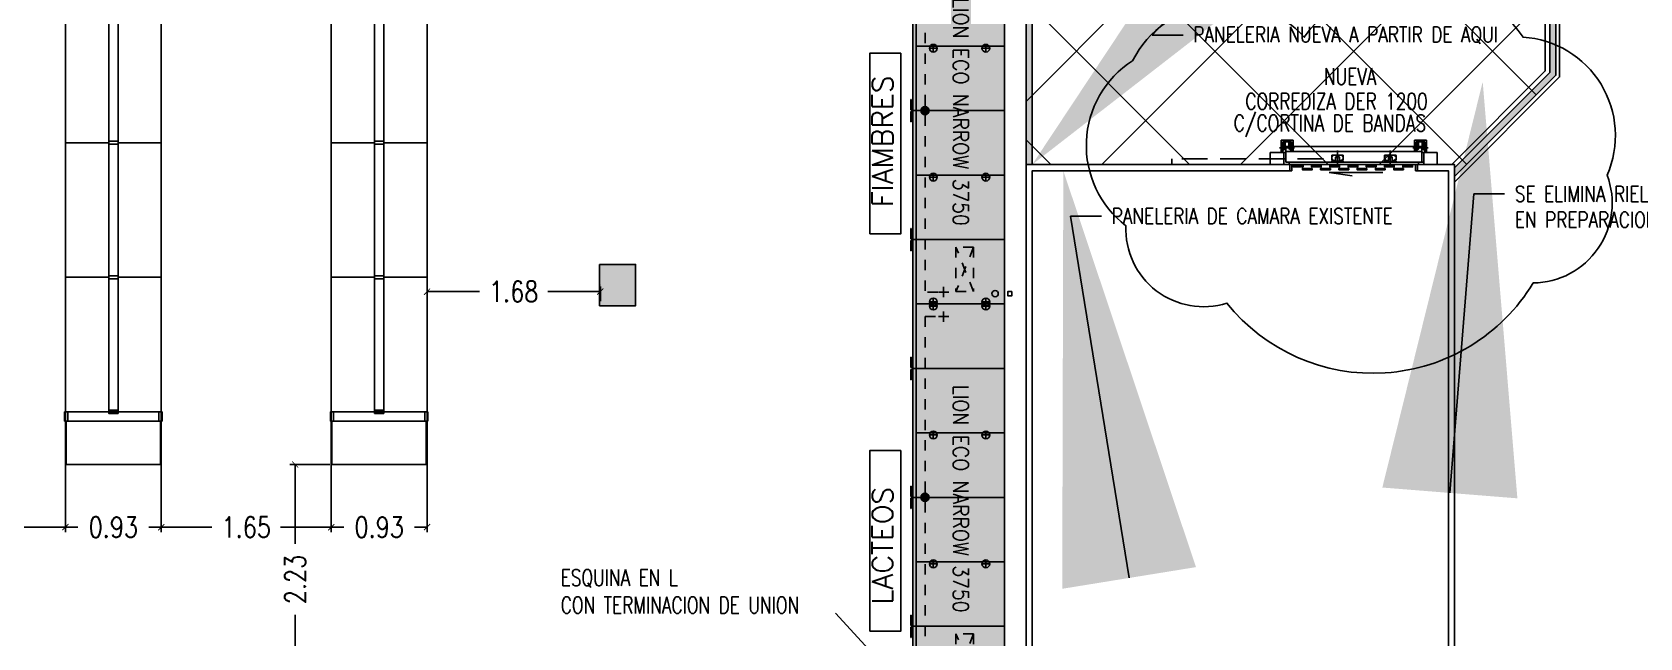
# Model space of a CAD drawing. Header units: millimetres. Extents: x -434 to 213, y 66 to 172.
# Drawn here: x 167.07 to 182.67, y 106.31 to 112.18 of the extents above; entities that cross this region are included whole.
import ezdxf
from ezdxf import colors
from ezdxf.entities.mleader import LeaderData, LeaderLine
from ezdxf.enums import TextEntityAlignment as Align
from ezdxf.math import Vec2, Vec3

# ---------------------------------------------------------------- set-up
doc = ezdxf.new("R2010")
doc.units = ezdxf.units.MM
for name, pattern in [('PLANO BASE ROCA II-2$0$HIDDEN', [0.375, 0.25, -0.125]), ('TRATTEGGIATA', [0.75, 0.5, -0.25]), ('TRATTEGGIATA2', [0.375, 0.25, -0.125])]:
    doc.linetypes.add(name, pattern=pattern)
for name, color, linetype in [('0_CAMARAS', 4, 'Continuous'), ('0_MUROS', 7, 'Continuous'), ('A-CAMARA', 160, 'Continuous'), ('A-CARPINTERIA CÁMARA', 1, 'Continuous'), ('A-CARPINTERIA METALICA', 20, 'Continuous'), ('COSTAN-EXH-COTAS', 8, 'Continuous'), ('COSTAN-EXH-Desagues', 1, 'Continuous'), ('D-DEF CAUCHO PUERTAS CAM', 30, 'Continuous'), ('DESAGUE', 4, 'TRATTEGGIATA'), ('DESAGUE MAQUINA', 3, 'Continuous'), ('DESAGUE PISO', 7, 'TRATTEGGIATA'), ('E_EQUIPAMIENTO', 1, 'Continuous'), ('E_EXHIBIDORAS', 1, 'Continuous'), ('E_GONDOLAS', 1, 'Continuous'), ('ENTRADA DE FRIO', 2, 'Continuous'), ('GABINETE', 1, 'Continuous'), ('LATERALES', 3, 'Continuous'), ('PATAS', 6, 'Continuous'), ('QUADRO_ELETTRICO', 8, 'Continuous'), ('T_TEXTOS', 3, 'Continuous'), ('TESTI20', 3, 'Continuous')]:
    doc.layers.add(name, color=color, linetype=linetype)
doc.styles.add('ROMANS', font='ROMANS.SHX', dxfattribs={"width": 0.8, "height": 0.2})
doc.styles.get("Standard").update_dxf_attribs({"font": 'technic_.ttf', "width": 0.8, "height": 0.12})
doc.styles.add('TESTI15', font='romans.shx', dxfattribs={"width": 0.9, "height": 1.5})
doc.dimstyles.new('MIG-LATERAL-CHICO', dxfattribs={"dimtxt": 0.2, "dimasz": 0.06, "dimexe": 0.05, "dimexo": 0.02, "dimgap": 0.1, "dimtad": 0, "dimrnd": 0.005, "dimzin": 0, "dimdsep": 46, "dimtxsty": 'ROMANS', "dimblk1": 'ARCHTICK', "dimblk2": 'ARCHTICK', "dimsah": 1, "dimcen": 2.5, "dimclrd": 1, "dimclre": 8, "dimclrt": 3, "dimadec": 0, "dimazin": 0, "dimtfac": 1, "dimtix": 1, "dimtmove": 0, "dimatfit": 0, "dimldrblk": 'ARCHTICK', "dimfxl": 1, "dimtolj": 1, "dimtzin": 0, "dimarcsym": 0})

# ---------------------------------------------------------------- blocks, each defined once
blk = doc.blocks.new('TRAMO CENTRAL')
at = {"layer": 'E_GONDOLAS'}
for points in [[(1353.744, 558.952), (1355.049, 558.952), (1355.049, 559.372), (1353.744, 559.372)], [(1353.744, 558.862), (1355.049, 558.862), (1355.049, 558.442), (1353.744, 558.442)], [(1353.759, 558.862), (1355.034, 558.862), (1355.034, 558.952), (1353.759, 558.952)]]:
    blk.add_lwpolyline(points, close=True, dxfattribs=at)
at = {"layer": 'E_GONDOLAS', "color": 3}
for points in [[(1353.729, 558.862), (1353.759, 558.862), (1353.759, 558.952), (1353.729, 558.952)], [(1353.729, 558.952), (1353.759, 558.952), (1353.759, 558.862), (1353.729, 558.862)], [(1353.759, 558.952), (1355.034, 558.952), (1355.034, 558.862), (1353.759, 558.862)], [(1355.034, 558.862), (1355.064, 558.862), (1355.064, 558.952), (1355.034, 558.952)], [(1355.034, 558.952), (1355.064, 558.952), (1355.064, 558.862), (1355.034, 558.862)]]:
    blk.add_lwpolyline(points, close=True, dxfattribs=at)
blk = doc.blocks.new('_ArchTick')
at = {"color": 0, "linetype": 'ByBlock', "const_width": 0.15}
blk.add_lwpolyline([(-0.5, -0.5), (0.5, 0.5)], dxfattribs=at)
blk = doc.blocks.new('*D139')
at = {"color": 8, "linetype": 'ByBlock', "lineweight": -2, "transparency": 16777216}
for p, q in [((167.391, 108.737), (167.391, 107.329)), ((168.321, 108.737), (168.321, 107.329))]:
    blk.add_line(p, q, dxfattribs=at)
at = {"color": 1, "linetype": 'ByBlock', "lineweight": -2, "transparency": 16777216}
for p, q in [((167.391, 107.379), (167.512, 107.379)), ((168.321, 107.379), (168.2, 107.379))]:
    blk.add_line(p, q, dxfattribs=at)
at = {"layer": 'Defpoints', "color": 0, "linetype": 'ByBlock', "transparency": 16777216}
for p in [(167.391, 108.757), (168.321, 108.757), (168.321, 107.379)]:
    blk.add_point(p, dxfattribs=at)
at = {"color": 1, "linetype": 'ByBlock', "lineweight": -2, "transparency": 16777216, "xscale": 0.06, "yscale": 0.06, "zscale": 0.06, "rotation": 180}
blk.add_blockref('_ArchTick', (167.391, 107.379), dxfattribs=at)
at = {"color": 1, "linetype": 'ByBlock', "lineweight": -2, "transparency": 16777216, "xscale": 0.06, "yscale": 0.06, "zscale": 0.06}
blk.add_blockref('_ArchTick', (168.321, 107.379), dxfattribs=at)
at = {"color": 3, "linetype": 'ByBlock', "transparency": 16777216, "insert": (167.856, 107.379), "char_height": 0.2, "attachment_point": 5, "style": 'ROMANS'}
blk.add_mtext('\\A1;0.93', dxfattribs=at)
blk = doc.blocks.new('COSTAN-REFERENCIA DE DESAGÜES')
at = {"layer": 'COSTAN-EXH-Desagues'}
blk.add_hatch(color=256, dxfattribs=at).paths.add_polyline_path([(40, 0, 1), (-40, 0, 1)])
blk.add_circle((0, 0), 40, dxfattribs=at)
blk = doc.blocks.new('LI_TL1_N_ECO 375')
at = {"layer": 'COSTAN-EXH-COTAS', "color": 1}
for p, q in [((625, -890), (625, 0)), ((1250, -855), (1250, 0)), ((1875, -890), (1875, 0)), ((2500, -855), (2500, 0)), ((3125, -890), (3125, 0)), ((3750, -855), (3750, 0))]:
    blk.add_line(p, q, dxfattribs=at)
at = {"layer": 'COSTAN-EXH-Desagues'}
for p, q in [((615, -905), (517, -905)), ((517, -905), (517, -907)), ((617, -907), (517, -907)), ((585, -907), (615, -907)), ((615, -890), (615, -905)), ((615, -890), (617, -890)), ((615, -907), (617, -907)), ((617, -907), (617, -890)), ((634, -907), (634, -890)), ((636, -890), (634, -890)), ((636, -907), (634, -907)), ((634, -907), (734, -907)), ((636, -890), (636, -905)), ((636, -905), (734, -905)), ((666, -907), (636, -907)), ((734, -905), (734, -907)), ((1865, -905), (1767, -905)), ((1767, -905), (1767, -907)), ((1867, -907), (1767, -907)), ((1835, -907), (1865, -907)), ((1865, -890), (1865, -905)), ((1865, -890), (1867, -890)), ((1865, -907), (1867, -907)), ((1867, -907), (1867, -890)), ((1884, -907), (1884, -890)), ((1886, -890), (1884, -890)), ((1886, -907), (1884, -907)), ((1884, -907), (1984, -907)), ((1886, -890), (1886, -905)), ((1886, -905), (1984, -905)), ((1916, -907), (1886, -907)), ((1984, -905), (1984, -907)), ((3115, -905), (3017, -905)), ((3017, -905), (3017, -907)), ((3117, -907), (3017, -907)), ((3085, -907), (3115, -907)), ((3115, -890), (3115, -905)), ((3115, -890), (3117, -890)), ((3115, -907), (3117, -907)), ((3117, -907), (3117, -890)), ((3134, -907), (3134, -890)), ((3136, -890), (3134, -890)), ((3136, -907), (3134, -907)), ((3134, -907), (3234, -907)), ((3136, -890), (3136, -905)), ((3136, -905), (3234, -905)), ((3166, -907), (3136, -907)), ((3234, -905), (3234, -907))]:
    blk.add_line(p, q, dxfattribs=at)
at = {"layer": 'DESAGUE'}
for p, q in [((122, -770), (122, -645)), ((122, -770), (3635, -770)), ((3635, -645), (3635, -770))]:
    blk.add_line(p, q, dxfattribs=at)
at = {"layer": 'DESAGUE MAQUINA'}
for p, q in [((122, -590), (72, -590)), ((122, -590), (122, -540)), ((122, -590), (122, -640)), ((122, -590), (172, -590)), ((3635, -590), (3585, -590)), ((3635, -590), (3635, -540)), ((3635, -590), (3635, -640)), ((3635, -590), (3685, -590))]:
    blk.add_line(p, q, dxfattribs=at)
at = {"layer": 'DESAGUE PISO'}
for p, q in [((1925, -770), (1825, -770)), ((1875, -720), (1875, -820))]:
    blk.add_line(p, q, dxfattribs=at)
at = {"layer": 'ENTRADA DE FRIO'}
blk.add_lwpolyline([(3630, 73), (3670, 73), (3670, 33), (3630, 33)], close=True, dxfattribs=at)
blk.add_circle((3650, -90), 31, dxfattribs=at)
at = {"layer": 'GABINETE'}
for p, q in [((3750, 0), (0, 0)), ((0, 0), (0, -855)), ((0, -855), (3750, -855)), ((2500, -890), (0, -890))]:
    blk.add_line(p, q, dxfattribs=at)
at = {"layer": 'LATERALES', "color": 3, "linetype": 'ByBlock'}
blk.add_line((3750, -890), (0, -890), dxfattribs=at)
at = {"layer": 'LATERALES'}
blk.add_line((3720, -890), (3750, -890), dxfattribs=at)
at = {"layer": 'PATAS'}
for p, q in [((20, -142), (20, -218)), ((1270, -142), (1270, -218)), ((2520, -142), (2520, -218)), ((3730, -142), (3730, -218)), ((-18, -180), (58, -180)), ((1232, -180), (1308, -180)), ((2482, -180), (2558, -180)), ((3768, -180), (3692, -180)), ((-18, -690), (58, -690)), ((20, -652), (20, -728)), ((1232, -690), (1308, -690)), ((1270, -652), (1270, -728)), ((2482, -690), (2558, -690)), ((2520, -652), (2520, -728)), ((3768, -690), (3692, -690)), ((3730, -652), (3730, -728))]:
    blk.add_line(p, q, dxfattribs=at)
for centre in [(20, -180), (1270, -180), (2520, -180), (3730, -180), (20, -690), (1270, -690), (2520, -690), (3730, -690)]:
    blk.add_circle(centre, 37.6, dxfattribs=at)
at = {"layer": 'QUADRO_ELETTRICO', "linetype": 'TRATTEGGIATA2'}
for p, q in [((3200, -300), (3630, -300)), ((3200, -300), (3630, -470)), ((3630, -300), (3200, -470)), ((3200, -300), (3200, -470)), ((3630, -470), (3630, -300)), ((3200, -470), (3630, -470))]:
    blk.add_line(p, q, dxfattribs=at)
at = {"layer": 'COSTAN-EXH-Desagues'}
blk.add_blockref('COSTAN-REFERENCIA DE DESAGÜES', (1875, -770), dxfattribs=at)
at = {"layer": 'TESTI20', "style": 'TESTI15', "width": 0.9}
blk.add_text('LION ECO NARROW 3750', height=148, dxfattribs=at).set_placement((1887, -423), align=Align.MIDDLE)
blk = doc.blocks.new('*D142')
at = {"layer": 'Defpoints', "color": 0, "linetype": 'ByBlock', "transparency": 16777216}
for p in [(169.978, 107.987), (169.62, 105.757), (170.414, 105.757)]:
    blk.add_point(p, dxfattribs=at)
at = {"layer": 'E_EXHIBIDORAS', "color": 8, "linetype": 'ByBlock', "lineweight": -2, "transparency": 16777216}
for p, q in [((169.958, 107.987), (169.57, 107.987)), ((170.394, 105.757), (169.57, 105.757))]:
    blk.add_line(p, q, dxfattribs=at)
at = {"layer": 'E_EXHIBIDORAS', "color": 1, "linetype": 'ByBlock', "lineweight": -2, "transparency": 16777216}
for p, q in [((169.62, 107.987), (169.62, 107.216)), ((169.62, 105.757), (169.62, 106.528))]:
    blk.add_line(p, q, dxfattribs=at)
at = {"layer": 'E_EXHIBIDORAS', "color": 1, "linetype": 'ByBlock', "lineweight": -2, "transparency": 16777216, "xscale": 0.06, "yscale": 0.06, "zscale": 0.06}
for p, rotation in [((169.62, 107.987), 90), ((169.62, 105.757), 270)]:
    blk.add_blockref('_ArchTick', p, dxfattribs=dict(at, rotation=rotation))
at = {"layer": 'E_EXHIBIDORAS', "color": 3, "linetype": 'ByBlock', "transparency": 16777216, "insert": (169.62, 106.872), "char_height": 0.2, "attachment_point": 5, "rotation": 90, "style": 'ROMANS'}
blk.add_mtext('\\A1;2.23', dxfattribs=at)
blk = doc.blocks.new('*D147')
at = {"layer": 'Defpoints', "color": 0, "linetype": 'ByBlock', "transparency": 16777216}
for p in [(172.583, 109.663), (172.583, 109.549), (170.901, 108.929)]:
    blk.add_point(p, dxfattribs=at)
at = {"layer": 'E_EXHIBIDORAS', "color": 8, "linetype": 'ByBlock', "lineweight": -2, "transparency": 16777216}
for p, q in [((170.901, 108.949), (170.901, 109.713)), ((172.583, 109.569), (172.583, 109.713))]:
    blk.add_line(p, q, dxfattribs=at)
at = {"layer": 'E_EXHIBIDORAS', "color": 1, "linetype": 'ByBlock', "lineweight": -2, "transparency": 16777216}
for p, q in [((170.901, 109.663), (171.409, 109.663)), ((172.583, 109.663), (172.074, 109.663))]:
    blk.add_line(p, q, dxfattribs=at)
at = {"layer": 'E_EXHIBIDORAS', "color": 1, "linetype": 'ByBlock', "lineweight": -2, "transparency": 16777216, "xscale": 0.06, "yscale": 0.06, "zscale": 0.06, "rotation": 180}
blk.add_blockref('_ArchTick', (170.901, 109.663), dxfattribs=at)
at = {"layer": 'E_EXHIBIDORAS', "color": 1, "linetype": 'ByBlock', "lineweight": -2, "transparency": 16777216, "xscale": 0.06, "yscale": 0.06, "zscale": 0.06}
blk.add_blockref('_ArchTick', (172.583, 109.663), dxfattribs=at)
at = {"layer": 'E_EXHIBIDORAS', "color": 3, "linetype": 'ByBlock', "transparency": 16777216, "insert": (171.742, 109.663), "char_height": 0.2, "attachment_point": 5, "style": 'ROMANS'}
blk.add_mtext('\\A1;1.68', dxfattribs=at)
blk = doc.blocks.new('*D148')
at = {"color": 8, "linetype": 'ByBlock', "lineweight": -2, "transparency": 16777216}
for p, q in [((170.901, 109.35), (170.901, 107.329)), ((169.971, 108.987), (169.971, 107.329))]:
    blk.add_line(p, q, dxfattribs=at)
at = {"color": 1, "linetype": 'ByBlock', "lineweight": -2, "transparency": 16777216}
for p, q in [((169.971, 107.379), (170.092, 107.379)), ((170.901, 107.379), (170.78, 107.379))]:
    blk.add_line(p, q, dxfattribs=at)
at = {"layer": 'Defpoints', "color": 0, "linetype": 'ByBlock', "transparency": 16777216}
for p in [(170.901, 109.37), (169.971, 109.007), (170.901, 107.379)]:
    blk.add_point(p, dxfattribs=at)
at = {"color": 1, "linetype": 'ByBlock', "lineweight": -2, "transparency": 16777216, "xscale": 0.06, "yscale": 0.06, "zscale": 0.06, "rotation": 180}
blk.add_blockref('_ArchTick', (169.971, 107.379), dxfattribs=at)
at = {"color": 1, "linetype": 'ByBlock', "lineweight": -2, "transparency": 16777216, "xscale": 0.06, "yscale": 0.06, "zscale": 0.06}
blk.add_blockref('_ArchTick', (170.901, 107.379), dxfattribs=at)
at = {"color": 3, "linetype": 'ByBlock', "transparency": 16777216, "insert": (170.436, 107.379), "char_height": 0.2, "attachment_point": 5, "style": 'ROMANS'}
blk.add_mtext('\\A1;0.93', dxfattribs=at)
blk = doc.blocks.new('*D155')
at = {"color": 8, "linetype": 'ByBlock', "lineweight": -2, "transparency": 16777216}
for p, q in [((168.321, 108.957), (168.321, 107.329)), ((169.971, 108.477), (169.971, 107.329))]:
    blk.add_line(p, q, dxfattribs=at)
at = {"color": 1, "linetype": 'ByBlock', "lineweight": -2, "transparency": 16777216}
for p, q in [((168.321, 107.379), (168.813, 107.379)), ((169.971, 107.379), (169.478, 107.379))]:
    blk.add_line(p, q, dxfattribs=at)
at = {"layer": 'Defpoints', "color": 0, "linetype": 'ByBlock', "transparency": 16777216}
for p in [(168.321, 108.977), (169.971, 108.497), (169.971, 107.379)]:
    blk.add_point(p, dxfattribs=at)
at = {"color": 1, "linetype": 'ByBlock', "lineweight": -2, "transparency": 16777216, "xscale": 0.06, "yscale": 0.06, "zscale": 0.06, "rotation": 180}
blk.add_blockref('_ArchTick', (168.321, 107.379), dxfattribs=at)
at = {"color": 1, "linetype": 'ByBlock', "lineweight": -2, "transparency": 16777216, "xscale": 0.06, "yscale": 0.06, "zscale": 0.06}
blk.add_blockref('_ArchTick', (169.971, 107.379), dxfattribs=at)
at = {"color": 3, "linetype": 'ByBlock', "transparency": 16777216, "insert": (169.146, 107.379), "char_height": 0.2, "attachment_point": 5, "style": 'ROMANS'}
blk.add_mtext('\\A1;1.65', dxfattribs=at)
blk = doc.blocks.new('*D162')
at = {"color": 8, "linetype": 'ByBlock', "lineweight": -2, "transparency": 16777216}
for p, q in [((165.741, 108.129), (165.741, 107.329)), ((167.391, 108.129), (167.391, 107.329))]:
    blk.add_line(p, q, dxfattribs=at)
at = {"color": 1, "linetype": 'ByBlock', "lineweight": -2, "transparency": 16777216}
for p, q in [((165.741, 107.379), (166.234, 107.379)), ((167.391, 107.379), (166.898, 107.379))]:
    blk.add_line(p, q, dxfattribs=at)
at = {"layer": 'Defpoints', "color": 0, "linetype": 'ByBlock', "transparency": 16777216}
for p in [(165.741, 108.149), (167.391, 108.149), (167.391, 107.379)]:
    blk.add_point(p, dxfattribs=at)
at = {"color": 1, "linetype": 'ByBlock', "lineweight": -2, "transparency": 16777216, "xscale": 0.06, "yscale": 0.06, "zscale": 0.06, "rotation": 180}
blk.add_blockref('_ArchTick', (165.741, 107.379), dxfattribs=at)
at = {"color": 1, "linetype": 'ByBlock', "lineweight": -2, "transparency": 16777216, "xscale": 0.06, "yscale": 0.06, "zscale": 0.06}
blk.add_blockref('_ArchTick', (167.391, 107.379), dxfattribs=at)
at = {"color": 3, "linetype": 'ByBlock', "transparency": 16777216, "insert": (166.566, 107.379), "char_height": 0.2, "attachment_point": 5, "style": 'ROMANS'}
blk.add_mtext('\\A1;1.65', dxfattribs=at)
blk = doc.blocks.new('PUNTERA')
at = {"layer": 'E_GONDOLAS'}
for p, q in [((1350.083, 558.73), (1349.168, 558.73)), ((1349.168, 558.73), (1349.168, 558.31)), ((1350.083, 558.31), (1350.083, 558.73))]:
    blk.add_line(p, q, dxfattribs=at)
at = {"layer": 'E_GONDOLAS', "color": 3}
for p, q in [((1350.068, 558.31), (1349.183, 558.31)), ((1349.183, 558.31), (1349.183, 558.22)), ((1349.183, 558.22), (1350.068, 558.22)), ((1350.068, 558.22), (1350.068, 558.31))]:
    blk.add_line(p, q, dxfattribs=at)
for points in [[(1349.153, 558.22), (1349.183, 558.22), (1349.183, 558.31), (1349.153, 558.31)], [(1350.068, 558.22), (1350.098, 558.22), (1350.098, 558.31), (1350.068, 558.31)]]:
    blk.add_lwpolyline(points, close=True, dxfattribs=at)
blk = doc.blocks.new('pta cam corr 1200')
at = {"layer": 'A-CAMARA'}
for p, q in [((-1.44, 0.06), (-1.24, 0.06)), ((0, 0), (0, 0.06)), ((0.2, 0.06), (0, 0.06))]:
    blk.add_line(p, q, dxfattribs=at)
at = {"layer": 'A-CARPINTERIA CÁMARA'}
for p, q in [((-1.3, 0.176), (-1.43, 0.176)), ((-1.43, 0.176), (-1.43, 0.06)), ((-1.341, 0.222), (-1.194, 0.222)), ((-1.325, 0.295), (-1.209, 0.295)), ((-1.325, 0.176), (-1.325, 0.295)), ((-1.28, 0.176), (-1.325, 0.176)), ((-1.309, 0.279), (-1.225, 0.279)), ((-1.309, 0.176), (-1.309, 0.279)), ((-1.296, 0.23), (-1.309, 0.262)), ((-1.3, 0.06), (-1.3, 0.176)), ((-1.3, 0.176), (-1.3, 0.06)), ((-1.296, 0.205), (-1.296, 0.279)), ((-1.284, 0.279), (-1.284, 0.229)), ((-1.28, 0.185), (-1.28, 0.084)), ((-1.25, 0.279), (-1.25, 0.229)), ((-1.241, 0.206), (-1.241, 0.279)), ((-1.241, 0.229), (-1.225, 0.266)), ((-1.225, 0.279), (-1.225, 0.185)), ((-1.209, 0.295), (-1.209, 0.185)), ((0.101, 0.222), (-0.046, 0.222)), ((0.085, 0.295), (-0.031, 0.295)), ((-0.031, 0.295), (-0.031, 0.184)), ((-0.015, 0.279), (-0.015, 0.184)), ((0.069, 0.279), (-0.015, 0.279)), ((0.001, 0.229), (-0.015, 0.266)), ((0.001, 0.206), (0.001, 0.279)), ((0.01, 0.279), (0.01, 0.229)), ((0.04, 0.184), (0.04, 0.084)), ((0.04, 0.176), (0.06, 0.176)), ((0.044, 0.279), (0.044, 0.229)), ((0.056, 0.204), (0.056, 0.279)), ((0.056, 0.23), (0.069, 0.262)), ((0.19, 0.176), (0.06, 0.176)), ((0.06, 0.176), (0.06, 0.06)), ((0.06, 0.176), (0.06, 0.06)), ((0.069, 0.176), (0.069, 0.279)), ((0.085, 0.176), (0.085, 0.295)), ((0.19, 0.06), (0.19, 0.176)), ((-1.43, 0.06), (-1.3, 0.06)), ((-1.28, 0.084), (0.06, 0.084)), ((-1.248, 0.084), (-1.248, 0.06)), ((-1.248, 0.06), (0, 0.06)), ((-1.24, 0), (-1.24, 0.06)), ((-1.22, 0.06), (-1.22, 0)), ((-0.834, 0.106), (-0.834, 0.145)), ((-0.834, 0.087), (-0.834, 0.093)), ((-0.834, 0.093), (-0.811, 0.093)), ((-0.721, 0.087), (-0.834, 0.087)), ((-0.827, 0.152), (-0.728, 0.152)), ((-0.8, 0.099), (-0.827, 0.099)), ((-0.811, 0.093), (-0.744, 0.093)), ((-0.796, 0.109), (-0.796, 0.13)), ((-0.789, 0.137), (-0.766, 0.137)), ((-0.759, 0.13), (-0.759, 0.109)), ((-0.728, 0.099), (-0.755, 0.099)), ((-0.744, 0.093), (-0.721, 0.093)), ((-0.721, 0.145), (-0.721, 0.106)), ((-0.721, 0.093), (-0.721, 0.087)), ((-0.322, 0.145), (-0.322, 0.106)), ((-0.299, 0.093), (-0.322, 0.093)), ((-0.322, 0.093), (-0.322, 0.087)), ((-0.322, 0.087), (-0.209, 0.087)), ((-0.216, 0.152), (-0.315, 0.152)), ((-0.315, 0.099), (-0.288, 0.099)), ((-0.231, 0.093), (-0.299, 0.093)), ((-0.284, 0.13), (-0.284, 0.109)), ((-0.254, 0.137), (-0.277, 0.137)), ((-0.247, 0.109), (-0.247, 0.13)), ((-0.242, 0.099), (-0.216, 0.099)), ((-0.209, 0.093), (-0.231, 0.093)), ((-0.209, 0.106), (-0.209, 0.145)), ((-0.209, 0.087), (-0.209, 0.093)), ((-0.02, 0.06), (0, 0.06)), ((-0.02, 0), (-0.02, 0.06)), ((0, 0), (-0.02, 0)), ((0, 0.06), (0, 0)), ((0.008, 0.084), (0.008, 0.06)), ((0.06, 0.06), (0.19, 0.06)), ((-1.22, 0), (-1.24, 0)), ((-0.339, -0.016), (-0.857, -0.016)), ((-0.857, -0.016), (-0.635, -0.048))]:
    blk.add_line(p, q, dxfattribs=at)
at = {"layer": 'A-CARPINTERIA CÁMARA', "color": 4}
blk.add_line((-1.28, 0.185), (0.04, 0.185), dxfattribs=at)
at = {"layer": 'A-CARPINTERIA CÁMARA', "linetype": 'PLANO BASE ROCA II-2$0$HIDDEN'}
for p in [(-2.387, 0.06), (-0.915, 0.116)]:
    blk.add_line(p, (-2.387, 0.116), dxfattribs=at)
at = {"layer": 'A-CARPINTERIA CÁMARA'}
for points in [[(-1.207, 0.05), (-1.112, 0.05), (-1.112, 0.037), (-1.207, 0.037)], [(-1.023, 0.023), (-1.118, 0.023), (-1.118, 0.01), (-1.023, 0.01)], [(-1.029, 0.05), (-0.935, 0.05), (-0.935, 0.037), (-1.029, 0.037)], [(-0.846, 0.023), (-0.941, 0.023), (-0.941, 0.01), (-0.846, 0.01)], [(-0.852, 0.05), (-0.757, 0.05), (-0.757, 0.037), (-0.852, 0.037)], [(-0.669, 0.023), (-0.764, 0.023), (-0.764, 0.01), (-0.669, 0.01)], [(-0.675, 0.05), (-0.58, 0.05), (-0.58, 0.037), (-0.675, 0.037)], [(-0.492, 0.023), (-0.587, 0.023), (-0.587, 0.01), (-0.492, 0.01)], [(-0.498, 0.05), (-0.403, 0.05), (-0.403, 0.037), (-0.498, 0.037)], [(-0.315, 0.023), (-0.409, 0.023), (-0.409, 0.01), (-0.315, 0.01)], [(-0.321, 0.05), (-0.226, 0.05), (-0.226, 0.037), (-0.321, 0.037)], [(-0.138, 0.023), (-0.232, 0.023), (-0.232, 0.01), (-0.138, 0.01)], [(-0.144, 0.05), (-0.049, 0.05), (-0.049, 0.037), (-0.144, 0.037)]]:
    blk.add_lwpolyline(points, close=True, dxfattribs=at)
for centre, radius in [((-0.825, 0.144), 0.00291), ((-0.825, 0.107), 0.00291), ((-0.777, 0.125), 0.00441), ((-0.73, 0.144), 0.00291), ((-0.73, 0.107), 0.00291), ((-0.313, 0.144), 0.00291), ((-0.313, 0.107), 0.00291), ((-0.266, 0.125), 0.00441), ((-0.218, 0.144), 0.00291), ((-0.218, 0.107), 0.00291)]:
    blk.add_circle(centre, radius, dxfattribs=at)
for centre, radius, start, end in [((-1.307, 0.225), 0.0236, 266.364, 8.8204), ((-1.227, 0.225), 0.0236, 171.1709, 273.6272), ((-0.013, 0.225), 0.0236, 266.364, 8.8204), ((0.067, 0.225), 0.0236, 171.1709, 273.6272), ((-0.827, 0.145), 0.00699, 89.9956, 179.9956), ((-0.827, 0.106), 0.00699, 179.9956, 269.9956), ((-0.814, 0.111), 0.0179, 261.8095, 353.3223), ((-0.789, 0.13), 0.00699, 89.9956, 179.9956), ((-0.766, 0.13), 0.00699, 359.9956, 89.9956), ((-0.741, 0.111), 0.0179, 186.669, 278.1818), ((-0.728, 0.145), 0.00699, 359.9956, 89.9956), ((-0.728, 0.106), 0.00699, 269.9956, 359.9956), ((-0.315, 0.145), 0.00699, 89.9956, 179.9956), ((-0.315, 0.106), 0.00699, 179.9956, 269.9956), ((-0.301, 0.111), 0.0179, 261.8095, 353.3223), ((-0.277, 0.13), 0.00699, 89.9956, 179.9956), ((-0.254, 0.13), 0.00699, 359.9956, 89.9956), ((-0.229, 0.111), 0.0179, 186.669, 278.1818), ((-0.216, 0.145), 0.00699, 359.9956, 89.9956), ((-0.216, 0.106), 0.00699, 269.9956, 359.9956)]:
    blk.add_arc(centre, radius, start, end, dxfattribs=at)
at = {"layer": 'A-CARPINTERIA METALICA', "color": 8}
for p, q in [((-0.777, 0.058), (-0.777, 0.197)), ((-0.266, 0.058), (-0.266, 0.197))]:
    blk.add_line(p, q, dxfattribs=at)
at = {"layer": 'D-DEF CAUCHO PUERTAS CAM', "color": 4}
blk.add_lwpolyline([(0.04, 0.235), (0.04, 0.185), (-1.28, 0.185), (-1.28, 0.234)], close=True, dxfattribs=at)

msp = doc.modelspace()

# ---------------------------------------------------------------- hatches: boundary and pattern name
at = {"layer": 'E_EQUIPAMIENTO', "linetype": 'ByBlock'}
h = msp.add_hatch(dxfattribs=at)
h.set_pattern_fill('ANSI37', color=151, scale=0.3)
h.set_pattern_definition([(45, (-25.52795, -0.4837), (-0.6735192, 0.6735192), []), (135, (-25.52795, -0.4837), (-0.6735192, -0.6735192), [])])
h.paths.add_polyline_path([(181.859, 119.935), (176.715, 119.935), (176.715, 110.895), (180.875, 110.895), (180.875, 110.778), (181.859, 111.761)])

# ---------------------------------------------------------------- linework, layer by layer
at = {"layer": '0_CAMARAS'}
for p, q in [((176.715, 110.858), (176.715, 113.323)), ((176.775, 113.323), (176.775, 110.895)), ((176.775, 110.895), (176.715, 110.895)), ((179.276, 110.895), (179.276, 110.835)), ((180.516, 110.895), (180.516, 110.835))]:
    msp.add_line(p, q, dxfattribs=at)
for points in [[(181.799, 119.935), (181.799, 111.786), (180.875, 110.863)], [(181.859, 119.935), (181.859, 111.761), (180.875, 110.778)], [(176.715, 99.678), (176.715, 110.895), (179.276, 110.895)], [(179.276, 110.835), (176.775, 110.835), (176.775, 99.738), (176.976, 99.738)], [(180.516, 110.895), (180.875, 110.895), (180.875, 99.678), (178.456, 99.678)], [(178.456, 99.738), (180.815, 99.738), (180.815, 110.835), (180.516, 110.835)]]:
    msp.add_lwpolyline(points, dxfattribs=at)
for points in [[(181.799, 119.935), (181.859, 119.935), (181.799, 111.786), (181.859, 111.761)], [(176.715, 110.895), (176.775, 110.895), (176.715, 113.323), (176.775, 113.323)], [(181.799, 111.786), (181.859, 111.761), (180.875, 110.863), (180.875, 110.778)]]:
    msp.add_solid(points, dxfattribs=at)
at = {"layer": '0_MUROS', "color": 8}
for points in [[(181.755, 119.935), (181.755, 111.803), (180.847, 110.895)], [(181.895, 119.935), (181.895, 111.745), (180.875, 110.725)]]:
    msp.add_lwpolyline(points, dxfattribs=at)
at = {"layer": '0_MUROS'}
msp.add_lwpolyline([(172.575, 109.926), (172.925, 109.926), (172.925, 109.526), (172.575, 109.526)], close=True, dxfattribs=at)
msp.add_point((172.575, 109.726), dxfattribs=at)
at = {"layer": '0_MUROS', "color": 7, "linetype": 'ByBlock'}
msp.add_solid([(172.575, 109.926), (172.925, 109.926), (172.575, 109.526), (172.925, 109.526)], dxfattribs=at)
at = {"layer": 'E_EQUIPAMIENTO', "color": 8, "linetype": 'ByBlock'}
msp.add_lwpolyline([(181.638, 109.747, 0.520567), (182.356, 110.792, 0.520567), (181.54, 112.13, 0.520567), (179.416, 112.13, 0.520567), (177.75, 111.902, 0.520567), (177.685, 110.302, 0.520567), (178.665, 109.551, 0.520567)], format="xyb", close=True, dxfattribs=at)
at = {"layer": 'E_EQUIPAMIENTO', "color": 61, "linetype": 'ByBlock'}
msp.add_solid([(175.62, 113.323), (176.505, 113.323), (175.62, 105.763), (176.505, 105.763)], dxfattribs=at)
at = {"layer": 'T_TEXTOS'}
msp.add_line((174.866, 106.545), (175.59, 105.757), dxfattribs=at)
at = {"layer": 'T_TEXTOS', "color": 5}
for points in [[(175.5, 111.976), (175.5, 110.224), (175.2, 110.224), (175.2, 111.976)], [(175.5, 108.123), (175.5, 106.371), (175.2, 106.371), (175.2, 108.123)]]:
    msp.add_lwpolyline(points, close=True, dxfattribs=at)

# ---------------------------------------------------------------- block references
at = {"color": 8, "linetype": 'ByBlock'}
msp.add_blockref('pta cam corr 1200', (180.516, 110.835), dxfattribs=at)
at = {"layer": 'E_EXHIBIDORAS', "xscale": 0.001, "yscale": 0.001, "zscale": 0.001, "rotation": 270}
for p in [(176.505, 113.293), (176.505, 109.543)]:
    msp.add_blockref('LI_TL1_N_ECO 375', p, dxfattribs=at)
at = {"layer": 'E_GONDOLAS'}
for name, p, rotation in [('TRAMO CENTRAL', (726.763, -1242.637), 90), ('TRAMO CENTRAL', (729.343, -1242.637), 90), ('TRAMO CENTRAL', (726.763, -1243.942), 90), ('TRAMO CENTRAL', (729.343, -1243.942), 90), ('TRAMO CENTRAL', (726.763, -1245.247), 90), ('TRAMO CENTRAL', (729.343, -1245.247), 90), ('PUNTERA', (1517.481, 666.717), 180), ('PUNTERA', (1520.061, 666.717), 180)]:
    msp.add_blockref(name, p, dxfattribs=dict(at, rotation=rotation))

# ---------------------------------------------------------------- texts
at = {"layer": 'T_TEXTOS', "style": 'ROMANS', "width": 0.75}
for s, p in [('NUEVA', (179.607, 111.669)), ('CORREDIZA DER 1200', (178.844, 111.428)), ('C/CORTINA DE BANDAS', (178.731, 111.217)), ('ESQUINA EN L ', (172.199, 106.809)), ('CON TERMINACION DE UNION', (172.199, 106.543))]:
    msp.add_text(s, height=0.16, dxfattribs=at).set_placement(p)
at = {"layer": 'T_TEXTOS', "style": 'ROMANS'}
for s, p in [('FIAMBRES', (175.422, 110.482)), ('LACTEOS', (175.422, 106.629))]:
    msp.add_text(s, height=0.2, rotation=90, dxfattribs=at).set_placement(p)

# ---------------------------------------------------------------- dimensions: what is measured, and where the dimension line sits
at = {"color": 8, "linetype": 'ByBlock'}
for base, p1, p2, picture, middle in [((170.901, 107.379), (169.971, 109.007), (170.901, 109.37), '*D148', (170.436, 107.379)), ((169.971, 107.379), (168.321, 108.977), (169.971, 108.497), '*D155', (169.146, 107.379)), ((168.321, 107.379), (167.391, 108.757), (168.321, 108.757), '*D139', (167.856, 107.379)), ((167.391, 107.379), (165.741, 108.149), (167.391, 108.149), '*D162', (166.566, 107.379))]:
    dim = msp.add_linear_dim(base=base, p1=p1, p2=p2, dimstyle='MIG-LATERAL-CHICO', override={"dimfxl": 0.03}, dxfattribs=at)
    dim.commit()
    dim.dimension.update_dxf_attribs({"geometry": picture, "text_midpoint": middle})
at = {"layer": 'E_EXHIBIDORAS', "color": 8, "linetype": 'ByBlock'}
dim = msp.add_linear_dim(base=(172.583, 109.663), p1=(170.901, 108.929), p2=(172.583, 109.549), dimstyle='MIG-LATERAL-CHICO', override={"dimfxl": 0.03}, dxfattribs=at)
dim.commit()
dim.dimension.update_dxf_attribs({"geometry": '*D147', "text_midpoint": (171.742, 109.663)})
dim = msp.add_linear_dim(base=(169.62, 105.757), p1=(169.978, 107.987), p2=(170.414, 105.757), angle=90, dimstyle='MIG-LATERAL-CHICO', override={"dimfxl": 0.03}, dxfattribs=at)
dim.commit()
dim.dimension.update_dxf_attribs({"geometry": '*D142', "text_midpoint": (169.62, 106.872), "dimtype": 160})

# ---------------------------------------------------------------- leaders
at = {"layer": 'T_TEXTOS', "color": 3, "linetype": 'ByBlock'}
ml = msp.add_multileader_mtext('Standard', dxfattribs=at)
ml.set_content('{\\Fromans|c0;PANELERIA NUEVA A PARTIR DE AQUI}', color=3)
ml.set_leader_properties()
ml.build(insert=Vec2(0, 0))
ml.multileader.update_dxf_attribs({"text_right_attachment_type": 6, "dogleg_length": 0.3})
ctx = ml.context
ctx.base_point, ctx.char_height, ctx.landing_gap_size, ctx.plane_origin = Vec3(178.24, 112.149), 0.15, 0.1, Vec3(177.782, 112.1)
ctx.right_attachment = 6
notes = []
notes.append((ctx, [(0, (1, 1, 0), (177.94, 112.149), (1, 0), 0.3, [(0, [(176.775, 110.895)], 0, [])])]))
ctx.mtext.insert, ctx.mtext.flow_direction = Vec3(178.34, 112.231), 5
ml = msp.add_multileader_mtext('Standard', dxfattribs=at)
ml.set_content('{\\Fromans|c0;SE ELIMINA RIELERA DE CARNES\\PEN PREPARACION Y ATENCION}', color=3)
ml.set_leader_properties()
ml.build(insert=Vec2(0, 0))
ml.multileader.update_dxf_attribs({"text_right_attachment_type": 6, "dogleg_length": 0.3})
ctx = ml.context
ctx.base_point, ctx.char_height, ctx.landing_gap_size, ctx.plane_origin = Vec3(181.361, 110.61), 0.15, 0.1, Vec3(180.58, 109.811)
ctx.right_attachment = 6
notes.append((ctx, [(0, (1, 1, 0), (181.061, 110.61), (1, 0), 0.3, [(0, [(181.148, 111.698)], 0, [])])]))
ctx.mtext.insert, ctx.mtext.flow_direction = Vec3(181.461, 110.685), 5
ml = msp.add_multileader_mtext('Standard', dxfattribs=at)
ml.set_content('{\\Fromans|c0;PANELERIA DE CAMARA EXISTENTE}', color=3)
ml.set_leader_properties()
ml.build(insert=Vec2(0, 0))
ml.multileader.update_dxf_attribs({"text_right_attachment_type": 6, "dogleg_length": 0.3})
ctx = ml.context
ctx.base_point, ctx.char_height, ctx.landing_gap_size, ctx.plane_origin = Vec3(177.448, 110.396), 0.15, 0.1, Vec3(176.667, 109.597)
ctx.right_attachment = 6
notes.append((ctx, [(0, (1, 1, 0), (177.148, 110.396), (1, 0), 0.3, [(0, [(177.077, 110.835)], 0, [])])]))
ctx.mtext.insert, ctx.mtext.flow_direction = Vec3(177.548, 110.471), 5
for ctx, leaders in notes:
    for number, flags, end, landing, length, lines in leaders:
        leader = LeaderData()
        leader.index, (leader.has_last_leader_line, leader.has_dogleg_vector, leader.attachment_direction) = number, flags
        leader.last_leader_point, leader.dogleg_vector, leader.dogleg_length = Vec3(end), Vec3(landing), length
        for number, points, colour, breaks in lines:
            line = LeaderLine()
            line.index, line.vertices, line.color, line.breaks = number, Vec3.list(points), colors.encode_raw_color(colour), breaks
            leader.lines.append(line)
        ctx.leaders.append(leader)

doc.saveas('drawing.dxf')
